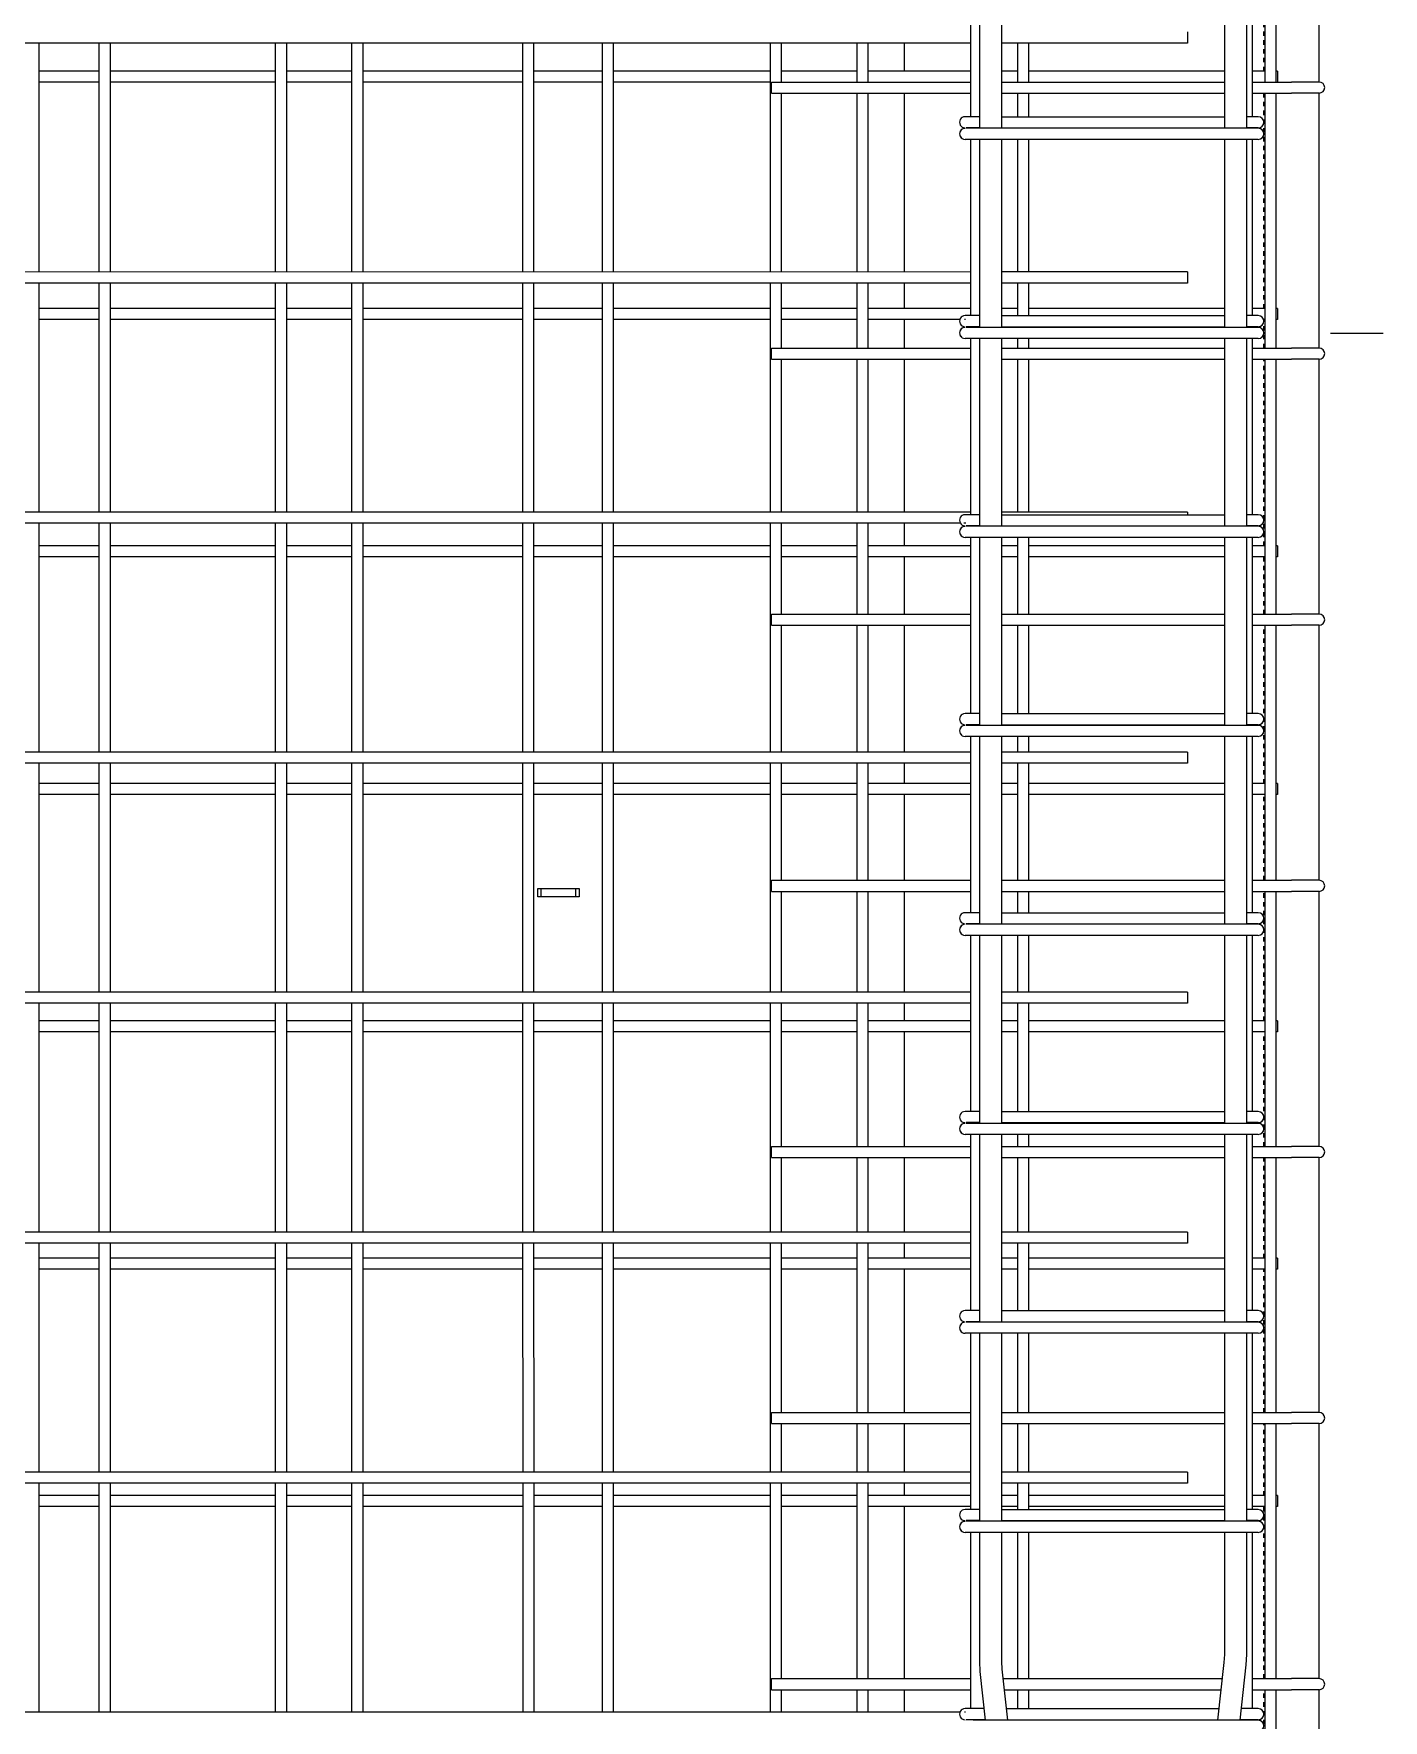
# Model space of a CAD drawing. Header units: millimetres. Extents: x -12508 to 11584, y -2169 to 13538.
# Drawn here: x -9315 to -8339, y 26 to 1246 of the extents above; entities that cross this region are included whole.
import ezdxf

# ---------------------------------------------------------------- set-up
doc = ezdxf.new("R2010")
doc.units = ezdxf.units.MM
doc.linetypes.add('Dash', pattern=[6.36, 3.18, -3.18])
for name, color, linetype, lineweight in [('A-GENM', 13, 'Continuous', 18), ('A-WALL', 113, 'Continuous', 25), ('A-WALL-HDLN', 110, 'Dash', 25), ('G-ANNO-SYMB', 111, 'Continuous', 9), ('S-COLS', 52, 'Continuous', 18), ('S-RBAR', 171, 'Continuous', 18)]:
    doc.layers.add(name, color=color, linetype=linetype, lineweight=lineweight)

# ---------------------------------------------------------------- blocks, each defined once
blk = doc.blocks.new('RR spread anchor face based - RR-SA-1_4-160-V2-Elevation Front 1')
at = {"layer": 'A-GENM'}
for p, q in [((-8950.6, 627.8), (-8948.1, 627.8)), ((-8950.6, 621.8), (-8950.6, 627.8)), ((-8948.1, 627.8), (-8923.1, 627.8)), ((-8948.1, 621.8), (-8948.1, 627.8)), ((-8923.1, 627.8), (-8920.6, 627.8)), ((-8923.1, 621.8), (-8923.1, 627.8)), ((-8920.6, 627.8), (-8920.6, 621.8)), ((-8948.1, 621.8), (-8950.6, 621.8)), ((-8923.1, 621.8), (-8948.1, 621.8)), ((-8920.6, 621.8), (-8923.1, 621.8))]:
    blk.add_line(p, q, dxfattribs=at)

msp = doc.modelspace()

# ---------------------------------------------------------------- linework, layer by layer
at = {"layer": 'A-WALL'}
for p, q in [((-8385.6, 1211.3), (-8385.6, 1395.8)), ((-8685.6, 1239.5), (-8685.6, 1219.2)), ((-8685.6, 1203.3), (-8685.6, 1073.9)), ((-8385.6, 1018.8), (-8385.6, 1203.3)), ((-8685.6, 1065.9), (-8685.6, 1047.5)), ((-8685.6, 1039.5), (-8685.6, 1018.8)), ((-8685.6, 1010.8), (-8685.6, 900.2)), ((-8385.6, 826.3), (-8385.6, 1010.8)), ((-8685.6, 892.2), (-8685.6, 875.7)), ((-8685.6, 867.7), (-8685.6, 826.3)), ((-8685.6, 818.3), (-8685.6, 726.6)), ((-8385.6, 633.8), (-8385.6, 818.3)), ((-8685.6, 718.6), (-8685.6, 703.9)), ((-8685.6, 695.9), (-8685.6, 633.8)), ((-8685.6, 625.8), (-8685.6, 552.9)), ((-8385.6, 441.3), (-8385.6, 625.8)), ((-8685.6, 544.9), (-8685.6, 532.2)), ((-8685.6, 524.2), (-8685.6, 441.3)), ((-8685.6, 433.3), (-8685.6, 379.3)), ((-8385.6, 248.8), (-8385.6, 433.3)), ((-8685.6, 371.3), (-8685.6, 360.4)), ((-8685.6, 352.4), (-8685.6, 248.8)), ((-8685.6, 240.8), (-8685.6, 205.6)), ((-8385.6, 56.3), (-8385.6, 240.8)), ((-8685.6, 197.6), (-8685.6, 188.7)), ((-8685.6, 180.7), (-8685.6, 56.3)), ((-8685.6, 48.3), (-8685.6, 32)), ((-8385.6, -136.2), (-8385.6, 48.3))]:
    msp.add_line(p, q, dxfattribs=at)
at = {"layer": 'A-WALL-HDLN'}
for p, q in [((-8425.6, 1219.2), (-8425.6, 1383)), ((-8425.6, 1047.5), (-8425.6, 1203.3)), ((-8425.6, 1018.8), (-8425.6, 1039.5)), ((-8425.6, 875.7), (-8425.6, 1010.8)), ((-8425.6, 826.3), (-8425.6, 867.7)), ((-8425.6, 703.9), (-8425.6, 818.3)), ((-8425.6, 633.8), (-8425.6, 695.9)), ((-8425.6, 532.2), (-8425.6, 625.8)), ((-8425.6, 441.3), (-8425.6, 524.2)), ((-8425.6, 360.4), (-8425.6, 433.3)), ((-8425.6, 248.8), (-8425.6, 352.4)), ((-8425.6, 188.7), (-8425.6, 240.8)), ((-8425.6, 56.3), (-8425.6, 180.7)), ((-8425.6, 16.9), (-8425.6, 48.3))]:
    msp.add_line(p, q, dxfattribs=at)
at = {"layer": 'G-ANNO-SYMB'}
msp.add_line((-8339.2, 1029.4), (-8377.3, 1029.4), dxfattribs=at)
at = {"layer": 'S-COLS'}
for p, q in [((-8385.6, 1211.3), (-8385.6, 1395.8)), ((-8385.6, 1018.8), (-8385.6, 1203.3)), ((-8385.6, 826.3), (-8385.6, 1010.8)), ((-8385.6, 633.8), (-8385.6, 818.3)), ((-8385.6, 441.3), (-8385.6, 625.8)), ((-8385.6, 248.8), (-8385.6, 433.3)), ((-8385.6, 56.3), (-8385.6, 240.8)), ((-8385.6, -136.2), (-8385.6, 48.3))]:
    msp.add_line(p, q, dxfattribs=at)
at = {"layer": 'S-RBAR'}
for p, q in [((-8424.6, 1211.3), (-8424.7, 1395.8)), ((-8416.6, 1211.3), (-8416.7, 1395.8)), ((-8637.5, 1186.2), (-8637.5, 1313.7)), ((-8631, 1177.8), (-8631, 1313.7)), ((-8615, 1177.8), (-8615, 1313.7)), ((-8453.9, 1177.8), (-8453.9, 1313.7)), ((-8437.9, 1177.8), (-8437.9, 1313.7)), ((-8433.7, 1186.2), (-8433.7, 1313.7)), ((-8480.8, 1247.5), (-8480.8, 1239.5)), ((-8637.5, 1239.5), (-9815.6, 1239.5)), ((-9311, 1073.9), (-9311, 1239.5)), ((-9267.6, 1073.9), (-9267.6, 1239.5)), ((-9259.6, 1073.9), (-9259.6, 1239.5)), ((-9140.1, 1073.9), (-9140.1, 1239.5)), ((-9132.1, 1073.9), (-9132.1, 1239.5)), ((-9084.9, 1073.9), (-9084.9, 1239.5)), ((-9076.9, 1073.9), (-9076.9, 1239.5)), ((-8961.3, 1073.9), (-8961.3, 1239.5)), ((-8953.3, 1073.9), (-8953.3, 1239.5)), ((-8903.8, 1073.9), (-8903.8, 1239.5)), ((-8895.8, 1073.9), (-8895.8, 1239.5)), ((-8782.4, 1073.9), (-8782.4, 1239.5)), ((-8774.4, 1211.3), (-8774.4, 1239.5)), ((-8719.6, 1211.3), (-8719.6, 1239.5)), ((-8711.6, 1211.3), (-8711.6, 1239.5)), ((-8480.8, 1239.5), (-8615, 1239.5)), ((-8603.5, 1211.3), (-8603.5, 1239.5)), ((-8595.5, 1211.3), (-8595.5, 1239.5)), ((-9267.6, 1219.2), (-9311, 1219.2)), ((-9267.6, 1211.2), (-9311, 1211.2)), ((-9140.1, 1219.2), (-9259.6, 1219.2)), ((-9140.1, 1211.2), (-9259.6, 1211.2)), ((-9084.9, 1219.2), (-9132.1, 1219.2)), ((-9084.9, 1211.2), (-9132.1, 1211.2)), ((-8961.3, 1219.2), (-9076.9, 1219.2)), ((-8961.3, 1211.2), (-9076.9, 1211.2)), ((-8903.8, 1219.2), (-8953.3, 1219.2)), ((-8903.8, 1211.2), (-8953.3, 1211.2)), ((-8782.4, 1219.2), (-8895.8, 1219.2)), ((-8782.4, 1211.2), (-8895.8, 1211.2)), ((-8781.6, 1211.3), (-8637.5, 1211.3)), ((-8781.6, 1203.3), (-8781.6, 1211.3)), ((-8719.6, 1219.2), (-8774.4, 1219.2)), ((-8637.5, 1219.2), (-8711.6, 1219.2)), ((-8603.5, 1219.2), (-8615, 1219.2)), ((-8615, 1211.3), (-8453.9, 1211.3)), ((-8453.9, 1219.2), (-8595.5, 1219.2)), ((-8424.6, 1219.2), (-8433.7, 1219.2)), ((-8433.7, 1211.3), (-8405.6, 1211.3)), ((-8415.6, 1219.2), (-8416.6, 1219.2)), ((-8415.6, 1219.2), (-8415.6, 1211.3)), ((-8781.6, 1203.3), (-8637.5, 1203.3)), ((-8774.4, 1073.9), (-8774.4, 1203.3)), ((-8719.6, 1073.9), (-8719.6, 1203.3)), ((-8711.6, 1073.9), (-8711.6, 1203.3)), ((-8615, 1203.3), (-8453.9, 1203.3)), ((-8603.5, 1186.2), (-8603.5, 1203.3)), ((-8595.5, 1186.2), (-8595.5, 1203.3)), ((-8433.7, 1203.3), (-8405.6, 1203.3)), ((-8424.6, 1018.8), (-8424.6, 1203.3)), ((-8416.6, 1018.8), (-8416.6, 1203.3)), ((-8615, 1186.2), (-8453.9, 1186.2)), ((-8449.6, 1177.8), (-8621.6, 1177.8)), ((-8615, 1178.2), (-8453.9, 1178.2)), ((-8637.5, 1042.3), (-8637.5, 1169.8)), ((-8631, 1033.8), (-8631, 1169.8)), ((-8449.6, 1169.8), (-8621.6, 1169.8)), ((-8615, 1033.8), (-8615, 1169.8)), ((-8603.5, 1073.9), (-8603.5, 1169.8)), ((-8595.5, 1073.9), (-8595.5, 1169.8)), ((-8453.9, 1033.8), (-8453.9, 1169.8)), ((-8437.9, 1033.8), (-8437.9, 1169.8)), ((-8433.7, 1042.3), (-8433.7, 1169.8)), ((-8637.5, 1073.9), (-9815.6, 1073.8)), ((-8480.8, 1073.9), (-8615, 1073.9)), ((-8480.8, 1073.9), (-8480.8, 1065.9)), ((-8637.5, 1065.9), (-9815.6, 1065.8)), ((-9311, 900.2), (-9311, 1065.9)), ((-9267.6, 900.2), (-9267.6, 1065.9)), ((-9259.6, 900.2), (-9259.6, 1065.9)), ((-9140.1, 900.2), (-9140.1, 1065.9)), ((-9132.1, 900.2), (-9132.1, 1065.9)), ((-9084.9, 900.2), (-9084.9, 1065.9)), ((-9076.9, 900.2), (-9076.9, 1065.9)), ((-8961.3, 900.2), (-8961.3, 1065.9)), ((-8953.3, 900.2), (-8953.3, 1065.9)), ((-8903.8, 900.2), (-8903.8, 1065.9)), ((-8895.8, 900.2), (-8895.8, 1065.9)), ((-8782.4, 900.2), (-8782.4, 1065.9)), ((-8774.4, 1018.8), (-8774.4, 1065.9)), ((-8719.6, 1018.8), (-8719.6, 1065.9)), ((-8711.6, 1018.8), (-8711.6, 1065.9)), ((-8480.8, 1065.9), (-8615, 1065.9)), ((-8603.5, 1042.3), (-8603.5, 1065.9)), ((-8595.5, 1042.3), (-8595.5, 1065.9)), ((-9267.6, 1047.5), (-9311, 1047.5)), ((-9267.6, 1039.5), (-9311, 1039.5)), ((-9140.1, 1047.5), (-9259.6, 1047.5)), ((-9140.1, 1039.5), (-9259.6, 1039.5)), ((-9084.9, 1047.5), (-9132.1, 1047.5)), ((-9084.9, 1039.5), (-9132.1, 1039.5)), ((-8961.3, 1047.5), (-9076.9, 1047.5)), ((-8961.3, 1039.5), (-9076.9, 1039.5)), ((-8903.8, 1047.5), (-8953.3, 1047.5)), ((-8903.8, 1039.5), (-8953.3, 1039.5)), ((-8782.4, 1047.5), (-8895.8, 1047.5)), ((-8782.4, 1039.5), (-8895.8, 1039.5)), ((-8719.6, 1047.5), (-8774.4, 1047.5)), ((-8719.6, 1039.5), (-8774.4, 1039.5)), ((-8637.5, 1047.5), (-8711.6, 1047.5)), ((-8645.3, 1039.5), (-8711.6, 1039.5)), ((-8641.4, 1039.5), (-8642, 1039.5)), ((-8603.5, 1047.5), (-8615, 1047.5)), ((-8615, 1042.3), (-8453.9, 1042.3)), ((-8453.9, 1047.5), (-8595.5, 1047.5)), ((-8424.6, 1047.5), (-8433.7, 1047.5)), ((-8424.6, 1039.5), (-8426, 1039.5)), ((-8415.6, 1047.5), (-8416.6, 1047.5)), ((-8415.6, 1039.5), (-8416.6, 1039.5)), ((-8415.6, 1047.5), (-8415.6, 1039.5)), ((-8637.5, 898.3), (-8637.5, 1025.8)), ((-8631, 889.9), (-8631, 1025.8)), ((-8449.6, 1033.8), (-8621.6, 1033.8)), ((-8449.6, 1025.8), (-8621.6, 1025.8)), ((-8615, 1034.3), (-8453.9, 1034.3)), ((-8615, 889.9), (-8615, 1025.8)), ((-8603.5, 1018.8), (-8603.5, 1025.8)), ((-8595.5, 1018.8), (-8595.5, 1025.8)), ((-8453.9, 889.9), (-8453.9, 1025.8)), ((-8437.9, 889.9), (-8437.9, 1025.8)), ((-8433.7, 898.3), (-8433.7, 1025.8)), ((-8781.6, 1018.8), (-8637.5, 1018.8)), ((-8781.6, 1010.8), (-8781.6, 1018.8)), ((-8615, 1018.8), (-8453.9, 1018.8)), ((-8433.7, 1018.8), (-8405.6, 1018.8)), ((-8781.6, 1010.8), (-8637.5, 1010.8)), ((-8774.4, 900.2), (-8774.4, 1010.8)), ((-8719.6, 900.2), (-8719.6, 1010.8)), ((-8711.6, 900.2), (-8711.6, 1010.8)), ((-8615, 1010.8), (-8453.9, 1010.8)), ((-8603.5, 900.2), (-8603.5, 1010.8)), ((-8595.5, 900.2), (-8595.5, 1010.8)), ((-8433.7, 1010.8), (-8405.6, 1010.8)), ((-8424.6, 826.3), (-8424.6, 1010.8)), ((-8416.6, 826.3), (-8416.6, 1010.8)), ((-8637.5, 900.2), (-9815.6, 900.2)), ((-8644.7, 892.2), (-9815.6, 892.2)), ((-9311, 726.6), (-9311, 892.2)), ((-9267.6, 726.6), (-9267.6, 892.2)), ((-9259.6, 726.6), (-9259.6, 892.2)), ((-9140.1, 726.6), (-9140.1, 892.2)), ((-9132.1, 726.6), (-9132.1, 892.2)), ((-9084.9, 726.6), (-9084.9, 892.2)), ((-9076.9, 726.6), (-9076.9, 892.2)), ((-8961.3, 726.6), (-8961.3, 892.2)), ((-8953.3, 726.6), (-8953.3, 892.2)), ((-8903.8, 726.6), (-8903.8, 892.2)), ((-8895.8, 726.6), (-8895.8, 892.2)), ((-8782.4, 726.6), (-8782.4, 892.2)), ((-8774.4, 826.3), (-8774.4, 892.2)), ((-8719.6, 826.3), (-8719.6, 892.2)), ((-8711.6, 826.3), (-8711.6, 892.2)), ((-8641.1, 892.2), (-8642.4, 892.2)), ((-8480.8, 900.2), (-8615, 900.2)), ((-8615, 898.3), (-8453.9, 898.3)), ((-8480.8, 900.2), (-8480.8, 898.3)), ((-8637.5, 754.4), (-8637.5, 881.9)), ((-8631, 745.9), (-8631, 881.9)), ((-8449.6, 889.9), (-8621.6, 889.9)), ((-8449.6, 881.9), (-8621.6, 881.9)), ((-8615, 890.3), (-8453.9, 890.3)), ((-8615, 745.9), (-8615, 881.9)), ((-8603.5, 826.3), (-8603.5, 881.9)), ((-8595.5, 826.3), (-8595.5, 881.9)), ((-8453.9, 745.9), (-8453.9, 881.9)), ((-8437.9, 745.9), (-8437.9, 881.9)), ((-8433.7, 754.4), (-8433.7, 881.9)), ((-9267.6, 875.7), (-9311, 875.7)), ((-9267.6, 867.7), (-9311, 867.7)), ((-9140.1, 875.7), (-9259.6, 875.7)), ((-9140.1, 867.7), (-9259.6, 867.7)), ((-9084.9, 875.7), (-9132.1, 875.7)), ((-9084.9, 867.7), (-9132.1, 867.7)), ((-8961.3, 875.7), (-9076.9, 875.7)), ((-8961.3, 867.7), (-9076.9, 867.7)), ((-8903.8, 875.7), (-8953.3, 875.7)), ((-8903.8, 867.7), (-8953.3, 867.7)), ((-8782.4, 875.7), (-8895.8, 875.7)), ((-8782.4, 867.7), (-8895.8, 867.7)), ((-8719.6, 875.7), (-8774.4, 875.7)), ((-8719.6, 867.7), (-8774.4, 867.7)), ((-8637.5, 875.7), (-8711.6, 875.7)), ((-8637.5, 867.7), (-8711.6, 867.7)), ((-8603.5, 875.7), (-8615, 875.7)), ((-8603.5, 867.7), (-8615, 867.7)), ((-8453.9, 875.7), (-8595.5, 875.7)), ((-8453.9, 867.7), (-8595.5, 867.7)), ((-8424.6, 875.7), (-8433.7, 875.7)), ((-8424.6, 867.7), (-8433.7, 867.7)), ((-8415.6, 875.7), (-8416.6, 875.7)), ((-8415.6, 867.7), (-8416.6, 867.7)), ((-8415.6, 875.7), (-8415.6, 867.7)), ((-8781.6, 826.3), (-8637.5, 826.3)), ((-8781.6, 818.3), (-8781.6, 826.3)), ((-8781.6, 818.3), (-8637.5, 818.3)), ((-8774.4, 726.6), (-8774.4, 818.3)), ((-8719.6, 726.6), (-8719.6, 818.3)), ((-8711.6, 726.6), (-8711.6, 818.3)), ((-8615, 826.3), (-8453.9, 826.3)), ((-8615, 818.3), (-8453.9, 818.3)), ((-8603.5, 754.4), (-8603.5, 818.3)), ((-8595.5, 754.4), (-8595.5, 818.3)), ((-8433.7, 826.3), (-8405.6, 826.3)), ((-8433.7, 818.3), (-8405.6, 818.3)), ((-8424.6, 633.8), (-8424.6, 818.3)), ((-8416.6, 633.8), (-8416.6, 818.3)), ((-8449.6, 745.9), (-8621.6, 745.9)), ((-8615, 754.4), (-8453.9, 754.4)), ((-8615, 746.4), (-8453.9, 746.4)), ((-8637.5, 610.4), (-8637.5, 737.9)), ((-8631, 602), (-8631, 737.9)), ((-8449.6, 737.9), (-8621.6, 737.9)), ((-8615, 602), (-8615, 737.9)), ((-8603.5, 726.6), (-8603.5, 737.9)), ((-8595.5, 726.6), (-8595.5, 737.9)), ((-8453.9, 602), (-8453.9, 737.9)), ((-8437.9, 602), (-8437.9, 737.9)), ((-8433.7, 610.4), (-8433.7, 737.9)), ((-8637.5, 726.6), (-9815.6, 726.6)), ((-8480.8, 726.6), (-8615, 726.6)), ((-8480.8, 726.6), (-8480.8, 718.6)), ((-8637.5, 718.6), (-9815.6, 718.6)), ((-9311, 552.9), (-9311, 718.6)), ((-9267.6, 552.9), (-9267.6, 718.6)), ((-9259.6, 552.9), (-9259.6, 718.6)), ((-9140.1, 552.9), (-9140.1, 718.6)), ((-9132.1, 552.9), (-9132.1, 718.6)), ((-9084.9, 552.9), (-9084.9, 718.6)), ((-9076.9, 552.9), (-9076.9, 718.6)), ((-8961.3, 552.9), (-8961.3, 718.6)), ((-8953.3, 552.9), (-8953.3, 718.6)), ((-8903.8, 552.9), (-8903.8, 718.6)), ((-8895.8, 552.9), (-8895.8, 718.6)), ((-8782.4, 552.9), (-8782.4, 718.6)), ((-8774.4, 633.8), (-8774.4, 718.6)), ((-8719.6, 633.8), (-8719.6, 718.6)), ((-8711.6, 633.8), (-8711.6, 718.6)), ((-8480.8, 718.6), (-8615, 718.6)), ((-8603.5, 633.8), (-8603.5, 718.6)), ((-8595.5, 633.8), (-8595.5, 718.6)), ((-9267.6, 703.9), (-9311, 703.9)), ((-9267.6, 695.9), (-9311, 695.9)), ((-9140.1, 703.9), (-9259.6, 703.9)), ((-9140.1, 695.9), (-9259.6, 695.9)), ((-9084.9, 703.9), (-9132.1, 703.9)), ((-9084.9, 695.9), (-9132.1, 695.9)), ((-8961.3, 703.9), (-9076.9, 703.9)), ((-8961.3, 695.9), (-9076.9, 695.9)), ((-8903.8, 703.9), (-8953.3, 703.9)), ((-8903.8, 695.9), (-8953.3, 695.9)), ((-8782.4, 703.9), (-8895.8, 703.9)), ((-8782.4, 695.9), (-8895.8, 695.9)), ((-8719.6, 703.9), (-8774.4, 703.9)), ((-8719.6, 695.9), (-8774.4, 695.9)), ((-8637.5, 703.9), (-8711.6, 703.9)), ((-8637.5, 695.9), (-8711.6, 695.9)), ((-8603.5, 703.9), (-8615, 703.9)), ((-8603.5, 695.9), (-8615, 695.9)), ((-8453.9, 703.9), (-8595.5, 703.9)), ((-8453.9, 695.9), (-8595.5, 695.9)), ((-8424.6, 703.9), (-8433.7, 703.9)), ((-8424.6, 695.9), (-8433.7, 695.9)), ((-8415.6, 703.9), (-8416.6, 703.9)), ((-8415.6, 695.9), (-8416.6, 695.9)), ((-8415.6, 703.9), (-8415.6, 695.9)), ((-8781.6, 633.8), (-8637.5, 633.8)), ((-8781.6, 625.8), (-8781.6, 633.8)), ((-8781.6, 625.8), (-8637.5, 625.8)), ((-8774.4, 552.9), (-8774.4, 625.8)), ((-8719.6, 552.9), (-8719.6, 625.8)), ((-8711.6, 552.9), (-8711.6, 625.8)), ((-8615, 633.8), (-8453.9, 633.8)), ((-8615, 625.8), (-8453.9, 625.8)), ((-8603.5, 610.4), (-8603.5, 625.8)), ((-8595.5, 610.4), (-8595.5, 625.8)), ((-8433.7, 633.8), (-8405.6, 633.8)), ((-8433.7, 625.8), (-8405.6, 625.8)), ((-8424.6, 441.3), (-8424.6, 625.8)), ((-8416.6, 441.3), (-8416.6, 625.8)), ((-8615, 610.4), (-8453.9, 610.4)), ((-8449.6, 602), (-8621.6, 602)), ((-8615, 602.4), (-8453.9, 602.4)), ((-8637.5, 466.5), (-8637.5, 594)), ((-8631, 458), (-8631, 594)), ((-8449.6, 594), (-8621.6, 594)), ((-8615, 458), (-8615, 594)), ((-8603.5, 552.9), (-8603.5, 594)), ((-8595.5, 552.9), (-8595.5, 594)), ((-8453.9, 458), (-8453.9, 594)), ((-8437.9, 458), (-8437.9, 594)), ((-8433.7, 466.5), (-8433.7, 594)), ((-8637.5, 552.9), (-9815.6, 552.9)), ((-8480.8, 552.9), (-8615, 552.9)), ((-8480.8, 552.9), (-8480.8, 544.9)), ((-8637.5, 544.9), (-9815.6, 544.9)), ((-9311, 379.3), (-9311, 544.9)), ((-9267.6, 379.3), (-9267.6, 544.9)), ((-9259.6, 379.3), (-9259.6, 544.9)), ((-9140.1, 379.3), (-9140.1, 544.9)), ((-9132.1, 379.3), (-9132.1, 544.9)), ((-9084.9, 379.3), (-9084.9, 544.9)), ((-9076.9, 379.3), (-9076.9, 544.9)), ((-8961.3, 379.3), (-8961.3, 544.9)), ((-8953.3, 379.3), (-8953.3, 544.9)), ((-8903.8, 379.3), (-8903.8, 544.9)), ((-8895.8, 379.3), (-8895.8, 544.9)), ((-8782.4, 379.3), (-8782.4, 544.9)), ((-8774.4, 441.3), (-8774.4, 544.9)), ((-8719.6, 441.3), (-8719.6, 544.9)), ((-8711.6, 441.3), (-8711.6, 544.9)), ((-8480.8, 544.9), (-8615, 544.9)), ((-8603.5, 466.5), (-8603.5, 544.9)), ((-8595.5, 466.5), (-8595.5, 544.9)), ((-9267.6, 532.2), (-9311, 532.2)), ((-9140.1, 532.2), (-9259.6, 532.2)), ((-9084.9, 532.2), (-9132.1, 532.2)), ((-8961.3, 532.2), (-9076.9, 532.2)), ((-8903.8, 532.2), (-8953.3, 532.2)), ((-8782.4, 532.2), (-8895.8, 532.2)), ((-8719.6, 532.2), (-8774.4, 532.2)), ((-8637.5, 532.2), (-8711.6, 532.2)), ((-8603.5, 532.2), (-8615, 532.2)), ((-8453.9, 532.2), (-8595.5, 532.2)), ((-8424.6, 532.2), (-8433.7, 532.2)), ((-8415.6, 532.2), (-8416.6, 532.2)), ((-8415.6, 532.2), (-8415.6, 524.2)), ((-9267.6, 524.2), (-9311, 524.2)), ((-9140.1, 524.2), (-9259.6, 524.2)), ((-9084.9, 524.2), (-9132.1, 524.2)), ((-8961.3, 524.2), (-9076.9, 524.2)), ((-8903.8, 524.2), (-8953.3, 524.2)), ((-8782.4, 524.2), (-8895.8, 524.2)), ((-8719.6, 524.2), (-8774.4, 524.2)), ((-8637.5, 524.2), (-8711.6, 524.2)), ((-8603.5, 524.2), (-8615, 524.2)), ((-8453.9, 524.2), (-8595.5, 524.2)), ((-8424.6, 524.2), (-8433.7, 524.2)), ((-8415.6, 524.2), (-8416.6, 524.2)), ((-8615, 466.5), (-8453.9, 466.5)), ((-8449.6, 458), (-8621.6, 458)), ((-8615, 458.5), (-8453.9, 458.5)), ((-8781.6, 441.3), (-8637.5, 441.3)), ((-8781.6, 433.3), (-8781.6, 441.3)), ((-8637.5, 322.5), (-8637.5, 450)), ((-8631, 314.1), (-8631, 450)), ((-8449.6, 450), (-8621.6, 450)), ((-8615, 314.1), (-8615, 450)), ((-8615, 441.3), (-8453.9, 441.3)), ((-8603.5, 441.3), (-8603.5, 450)), ((-8595.5, 441.3), (-8595.5, 450)), ((-8453.9, 314.1), (-8453.9, 450)), ((-8437.9, 314.1), (-8437.9, 450)), ((-8433.7, 322.5), (-8433.7, 450)), ((-8433.7, 441.3), (-8405.6, 441.3)), ((-8781.6, 433.3), (-8637.5, 433.3)), ((-8774.4, 379.3), (-8774.4, 433.3)), ((-8719.6, 379.3), (-8719.6, 433.3)), ((-8711.6, 379.3), (-8711.6, 433.3)), ((-8615, 433.3), (-8453.9, 433.3)), ((-8603.5, 379.3), (-8603.5, 433.3)), ((-8595.5, 379.3), (-8595.5, 433.3)), ((-8433.7, 433.3), (-8405.6, 433.3)), ((-8424.6, 248.8), (-8424.6, 433.3)), ((-8416.6, 248.8), (-8416.6, 433.3)), ((-8637.5, 379.3), (-9815.6, 379.3)), ((-8480.8, 379.3), (-8615, 379.3)), ((-8480.8, 379.3), (-8480.8, 371.3)), ((-8637.5, 371.3), (-9815.6, 371.3)), ((-9311, 205.6), (-9311, 371.3)), ((-9267.6, 205.6), (-9267.6, 371.3)), ((-9259.6, 205.6), (-9259.6, 371.3)), ((-9140.1, 205.6), (-9140.1, 371.3)), ((-9132.1, 205.6), (-9132.1, 371.3)), ((-9084.9, 205.6), (-9084.9, 371.3)), ((-9076.9, 205.6), (-9076.9, 371.3)), ((-8961.2, 205.6), (-8961.3, 371.3)), ((-8953.2, 205.6), (-8953.3, 371.3)), ((-8903.8, 205.6), (-8903.8, 371.3)), ((-8895.8, 205.6), (-8895.8, 371.3)), ((-8782.4, 205.6), (-8782.4, 371.3)), ((-8774.4, 248.8), (-8774.4, 371.3)), ((-8719.6, 248.8), (-8719.6, 371.3)), ((-8711.6, 248.8), (-8711.6, 371.3)), ((-8480.8, 371.3), (-8615, 371.3)), ((-8603.5, 322.5), (-8603.5, 371.3)), ((-8595.5, 322.5), (-8595.5, 371.3)), ((-9267.6, 360.4), (-9311, 360.4)), ((-9140.1, 360.4), (-9259.6, 360.4)), ((-9084.9, 360.4), (-9132.1, 360.4)), ((-8961.3, 360.4), (-9076.9, 360.4)), ((-8903.8, 360.4), (-8953.3, 360.4)), ((-8782.4, 360.4), (-8895.8, 360.4)), ((-8719.6, 360.4), (-8774.4, 360.4)), ((-8637.5, 360.4), (-8711.6, 360.4)), ((-8603.5, 360.4), (-8615, 360.4)), ((-8453.9, 360.4), (-8595.5, 360.4)), ((-8424.6, 360.4), (-8433.7, 360.4)), ((-8415.6, 360.4), (-8416.6, 360.4)), ((-8415.6, 360.4), (-8415.6, 352.4)), ((-9267.6, 352.4), (-9311, 352.4)), ((-9140.1, 352.4), (-9259.6, 352.4)), ((-9084.9, 352.4), (-9132.1, 352.4)), ((-8961.3, 352.4), (-9076.9, 352.4)), ((-8903.8, 352.4), (-8953.3, 352.4)), ((-8782.4, 352.4), (-8895.8, 352.4)), ((-8719.6, 352.4), (-8774.4, 352.4)), ((-8637.5, 352.4), (-8711.6, 352.4)), ((-8603.5, 352.4), (-8615, 352.4)), ((-8453.9, 352.4), (-8595.5, 352.4)), ((-8424.6, 352.4), (-8433.7, 352.4)), ((-8415.6, 352.4), (-8416.6, 352.4)), ((-8615, 322.5), (-8453.9, 322.5)), ((-8637.5, 178.6), (-8637.5, 306.1)), ((-8631, 170.1), (-8631, 306.1)), ((-8449.6, 314.1), (-8621.6, 314.1)), ((-8449.6, 306.1), (-8621.6, 306.1)), ((-8615, 314.5), (-8453.9, 314.5)), ((-8615, 170.1), (-8615, 306.1)), ((-8603.5, 248.8), (-8603.5, 306.1)), ((-8595.5, 248.8), (-8595.5, 306.1)), ((-8453.9, 170.1), (-8453.9, 306.1)), ((-8437.9, 170.1), (-8437.9, 306.1)), ((-8433.7, 178.6), (-8433.7, 306.1)), ((-8781.6, 248.8), (-8637.5, 248.8)), ((-8781.6, 240.8), (-8781.6, 248.8)), ((-8615, 248.8), (-8453.9, 248.8)), ((-8433.7, 248.8), (-8405.6, 248.8)), ((-8781.6, 240.8), (-8637.5, 240.8)), ((-8774.4, 205.6), (-8774.4, 240.8)), ((-8719.6, 205.6), (-8719.6, 240.8)), ((-8711.6, 205.6), (-8711.6, 240.8)), ((-8615, 240.8), (-8453.9, 240.8)), ((-8603.5, 205.6), (-8603.5, 240.8)), ((-8595.5, 205.6), (-8595.5, 240.8)), ((-8433.7, 240.8), (-8405.6, 240.8)), ((-8424.6, 56.3), (-8424.6, 240.8)), ((-8416.6, 56.3), (-8416.6, 240.8)), ((-8637.5, 205.6), (-9815.6, 205.6)), ((-8637.5, 197.6), (-9815.6, 197.6)), ((-9311, 32), (-9311, 197.6)), ((-9267.6, 32), (-9267.6, 197.6)), ((-9259.6, 32), (-9259.6, 197.6)), ((-9140.1, 32), (-9140.1, 197.6)), ((-9132.1, 32), (-9132.1, 197.6)), ((-9084.9, 32), (-9084.9, 197.6)), ((-9076.9, 32), (-9076.9, 197.6)), ((-8961.2, 32), (-8961.2, 197.6)), ((-8953.2, 32), (-8953.2, 197.6)), ((-8903.8, 32), (-8903.8, 197.6)), ((-8895.8, 32), (-8895.8, 197.6)), ((-8782.4, 32), (-8782.4, 197.6)), ((-8774.4, 56.3), (-8774.4, 197.6)), ((-8719.6, 56.3), (-8719.6, 197.6)), ((-8711.6, 56.3), (-8711.6, 197.6)), ((-8480.8, 205.6), (-8615, 205.6)), ((-8480.8, 197.6), (-8615, 197.6)), ((-8603.5, 178.6), (-8603.5, 197.6)), ((-8595.5, 178.6), (-8595.5, 197.6)), ((-8480.8, 205.6), (-8480.8, 197.6)), ((-9267.6, 188.7), (-9311, 188.7)), ((-9140.1, 188.7), (-9259.6, 188.7)), ((-9084.9, 188.7), (-9132.1, 188.7)), ((-8961.2, 188.7), (-9076.9, 188.7)), ((-8903.8, 188.7), (-8953.2, 188.7)), ((-8782.4, 188.7), (-8895.8, 188.7)), ((-8719.6, 188.7), (-8774.4, 188.7)), ((-8637.5, 188.7), (-8711.6, 188.7)), ((-8603.5, 188.7), (-8615, 188.7)), ((-8453.9, 188.7), (-8595.5, 188.7)), ((-8424.6, 188.7), (-8433.7, 188.7)), ((-8415.6, 188.7), (-8416.6, 188.7)), ((-8415.6, 188.7), (-8415.6, 180.7)), ((-9267.6, 180.7), (-9311, 180.7)), ((-9140.1, 180.7), (-9259.6, 180.7)), ((-9084.9, 180.7), (-9132.1, 180.7)), ((-8961.2, 180.7), (-9076.9, 180.7)), ((-8903.8, 180.7), (-8953.2, 180.7)), ((-8782.4, 180.7), (-8895.8, 180.7)), ((-8719.6, 180.7), (-8774.4, 180.7)), ((-8637.5, 180.7), (-8711.6, 180.7)), ((-8603.5, 180.7), (-8615, 180.7)), ((-8615, 178.6), (-8453.9, 178.6)), ((-8453.9, 180.7), (-8595.5, 180.7)), ((-8424.6, 180.7), (-8433.7, 180.7)), ((-8415.6, 180.7), (-8416.6, 180.7)), ((-8637.5, 34.6), (-8637.5, 162.1)), ((-8631, 68.8), (-8631, 162.1)), ((-8449.6, 170.1), (-8621.6, 170.1)), ((-8449.6, 162.1), (-8621.6, 162.1)), ((-8615, 170.6), (-8453.9, 170.6)), ((-8615, 68.8), (-8615, 162.1)), ((-8603.5, 56.3), (-8603.5, 162.1)), ((-8595.5, 56.3), (-8595.5, 162.1)), ((-8453.9, 73.7), (-8453.9, 162.1)), ((-8437.9, 73.7), (-8437.9, 162.1)), ((-8433.7, 34.6), (-8433.7, 162.1)), ((-8454.2, 68), (-8453.9, 73.7)), ((-8438.3, 66.2), (-8437.9, 73.7)), ((-8630.6, 61.4), (-8631, 68.8)), ((-8626.9, 26.2), (-8630.6, 61.4)), ((-8614.7, 63.1), (-8615, 68.8)), ((-8610.8, 26.2), (-8614.7, 63.1)), ((-8458.9, 26.2), (-8454.2, 68)), ((-8442.8, 26.2), (-8438.3, 66.2)), ((-8781.6, 56.3), (-8637.5, 56.3)), ((-8781.6, 48.3), (-8781.6, 56.3)), ((-8614, 56.3), (-8455.5, 56.3)), ((-8433.7, 56.3), (-8405.6, 56.3)), ((-8781.6, 48.3), (-8637.5, 48.3)), ((-8774.4, 32), (-8774.4, 48.3)), ((-8719.6, 32), (-8719.6, 48.3)), ((-8711.6, 32), (-8711.6, 48.3)), ((-8613.2, 48.3), (-8456.4, 48.3)), ((-8603.5, 34.6), (-8603.5, 48.3)), ((-8595.5, 34.6), (-8595.5, 48.3)), ((-8433.7, 48.3), (-8405.6, 48.3)), ((-8424.6, -136.2), (-8424.6, 48.3)), ((-8416.6, -136.2), (-8416.6, 48.3)), ((-8645.1, 32), (-9815.6, 32)), ((-8641.4, 32), (-8641.9, 32)), ((-8449.6, 26.2), (-8621.6, 26.2)), ((-8611.7, 34.6), (-8457.9, 34.6)), ((-8610.9, 26.6), (-8458.8, 26.6))]:
    msp.add_line(p, q, dxfattribs=at)
for centre, start, end in [((-8385.6, 1207.3), 270.0006, 90.0006), ((-8641.6, 1182.2), 90.0006, 270.0006), ((-8429.6, 1182.2), 270.0006, 90.0006), ((-8641.6, 1173.8), 90.0006, 270.0006), ((-8641.6, 1173.8), 120.0006, 165.0006), ((-8641.6, 1173.8), 195.0006, 240.0006), ((-8641.6, 1173.8), 90.0006, 105.0006), ((-8429.6, 1173.8), 270.0006, 90.0006), ((-8641.6, 1038.3), 90.0006, 270.0006), ((-8429.6, 1038.3), 270.0006, 90.0006), ((-8641.6, 1029.8), 90.0006, 270.0006), ((-8641.6, 1029.8), 120.0006, 165.0006), ((-8641.6, 1029.8), 195.0006, 240.0006), ((-8641.6, 1029.8), 90.0006, 105.0006), ((-8429.6, 1029.8), 270.0006, 90.0006), ((-8385.6, 1014.8), 270.0006, 90.0006), ((-8641.6, 894.3), 90.0006, 270.0006), ((-8429.6, 894.3), 270.0006, 90.0006), ((-8641.6, 885.9), 90.0006, 270.0006), ((-8641.6, 885.9), 120.0006, 165.0006), ((-8641.6, 885.9), 195.0006, 240.0006), ((-8641.6, 885.9), 90.0006, 105.0006), ((-8429.6, 885.9), 270.0006, 90.0006), ((-8385.6, 822.3), 270.0006, 90.0006), ((-8641.6, 750.4), 90.0006, 270.0006), ((-8641.6, 741.9), 90.0006, 270.0006), ((-8641.6, 741.9), 120.0006, 165.0006), ((-8641.6, 741.9), 90.0006, 105.0006), ((-8429.6, 750.4), 270.0006, 90.0006), ((-8429.6, 741.9), 270.0006, 90.0006), ((-8641.6, 741.9), 195.0006, 240.0006), ((-8385.6, 629.8), 270.0006, 90.0006), ((-8641.6, 606.4), 90.0006, 270.0006), ((-8429.6, 606.4), 270.0006, 90.0006), ((-8641.6, 598), 90.0006, 270.0006), ((-8641.6, 598), 120.0006, 165.0006), ((-8641.6, 598), 90.0006, 105.0006), ((-8429.6, 598), 270.0006, 90.0006), ((-8641.6, 598), 195.0006, 240.0006), ((-8641.6, 462.5), 90.0006, 270.0006), ((-8429.6, 462.5), 270.0006, 90.0006), ((-8641.6, 454), 90.0006, 270.0006), ((-8641.6, 454), 120.0006, 165.0006), ((-8641.6, 454), 195.0006, 240.0006), ((-8641.6, 454), 90.0006, 105.0006), ((-8429.6, 454), 270.0006, 90.0006), ((-8385.6, 437.3), 270.0006, 90.0006), ((-8641.6, 318.5), 90.0006, 270.0006), ((-8429.6, 318.5), 270.0006, 90.0006), ((-8641.6, 310.1), 90.0006, 270.0006), ((-8641.6, 310.1), 120.0006, 165.0006), ((-8641.6, 310.1), 195.0006, 240.0006), ((-8641.6, 310.1), 90.0006, 105.0006), ((-8429.6, 310.1), 270.0006, 90.0006), ((-8385.6, 244.8), 270.0006, 90.0006), ((-8641.6, 174.6), 90.0006, 270.0006), ((-8429.6, 174.6), 270.0006, 90.0006), ((-8641.6, 166.1), 90.0006, 270.0006), ((-8641.6, 166.1), 120.0006, 165.0006), ((-8641.6, 166.1), 195.0006, 240.0006), ((-8641.6, 166.1), 90.0006, 105.0006), ((-8429.6, 166.1), 270.0006, 90.0006), ((-8385.6, 52.3), 270.0006, 90.0006), ((-8641.6, 30.6), 90.0006, 270.0006), ((-8429.6, 30.6), 270.0006, 90.0006), ((-8429.6, 22.2), 270.0006, 90.0006)]:
    msp.add_arc(centre, 4, start, end, dxfattribs=at)
for centre, start_param, end_param in [((-8405.6, 1211.3), 0, 1.570785), ((-8405.6, 1203.3), 6.283174, 7.853958), ((-8621.6, 1186.2), 2.063649, 3.141593), ((-8449.6, 1186.2), 0, 0.921892), ((-8621.6, 1177.8), 3.0502, 3.141581), ((-8621.6, 1178.2), 2.356171, 2.879774), ((-8621.6, 1177.8), 2.356188, 2.879774), ((-8621.6, 1178.2), 2.069963, 2.356171), ((-8621.6, 1177.8), 1.570785, 2.356171), ((-8449.6, 1177.8), 6.283174, 7.853958), ((-8449.6, 1178.2), 0.785375, 0.934147), ((-8449.6, 1178.2), 6.283168, 7.06856), ((-8621.6, 1169.8), 2.439395, 3.141593), ((-8621.6, 1169.8), 2.264812, 2.447556), ((-8621.6, 1169.8), 1.570785, 2.272973), ((-8449.6, 1169.8), 0, 1.570785), ((-8621.6, 1042.3), 2.063649, 3.141593), ((-8449.6, 1042.3), 0, 0.921892), ((-8621.6, 1033.8), 3.0502, 3.141581), ((-8621.6, 1025.8), 2.439395, 3.141593), ((-8621.6, 1034.3), 2.356171, 2.879774), ((-8621.6, 1033.8), 2.356188, 2.879774), ((-8621.6, 1025.8), 2.264812, 2.447556), ((-8621.6, 1034.3), 2.069963, 2.356171), ((-8621.6, 1033.8), 1.570785, 2.356171), ((-8621.6, 1025.8), 1.570785, 2.272973), ((-8449.6, 1033.8), 6.283174, 7.853958), ((-8449.6, 1025.8), 0, 1.570785), ((-8449.6, 1034.3), 0.785375, 0.934147), ((-8449.6, 1034.3), 6.283168, 7.06856), ((-8405.6, 1018.8), 0, 1.570785), ((-8405.6, 1010.8), 6.283174, 7.853958), ((-8621.6, 898.3), 2.063649, 3.141593), ((-8449.6, 898.3), 0, 0.921892), ((-8621.6, 889.9), 3.0502, 3.141581), ((-8621.6, 881.9), 2.439395, 3.141593), ((-8621.6, 890.3), 2.356171, 2.879774), ((-8621.6, 889.9), 2.356188, 2.879774), ((-8621.6, 881.9), 2.264812, 2.447556), ((-8621.6, 890.3), 2.069963, 2.356171), ((-8621.6, 889.9), 1.570785, 2.356171), ((-8621.6, 881.9), 1.570785, 2.272973), ((-8449.6, 889.9), 6.283174, 7.853958), ((-8449.6, 881.9), 0, 1.570785), ((-8449.6, 890.3), 0.785375, 0.934147), ((-8449.6, 890.3), 6.283168, 7.06856), ((-8405.6, 826.3), 0, 1.570785), ((-8405.6, 818.3), 6.283174, 7.853958), ((-8621.6, 754.4), 2.063649, 3.141593), ((-8621.6, 745.9), 3.0502, 3.141581), ((-8621.6, 746.4), 2.356171, 2.879774), ((-8621.6, 745.9), 2.356188, 2.879774), ((-8621.6, 746.4), 2.069963, 2.356171), ((-8621.6, 745.9), 1.570785, 2.356171), ((-8449.6, 745.9), 6.283174, 7.853958), ((-8449.6, 746.4), 0.785375, 0.934147), ((-8449.6, 754.4), 0, 0.921892), ((-8449.6, 746.4), 6.283168, 7.06856), ((-8621.6, 737.9), 2.439395, 3.141593), ((-8621.6, 737.9), 2.264812, 2.447556), ((-8621.6, 737.9), 1.570785, 2.272973), ((-8449.6, 737.9), 0, 1.570785), ((-8405.6, 633.8), 0, 1.570785), ((-8405.6, 625.8), 6.283174, 7.853958), ((-8621.6, 610.4), 2.063649, 3.141593), ((-8449.6, 610.4), 0, 0.921892), ((-8621.6, 602), 3.0502, 3.141581), ((-8621.6, 602.4), 2.356171, 2.879774), ((-8621.6, 602), 2.356188, 2.879774), ((-8621.6, 602.4), 2.069963, 2.356171), ((-8621.6, 602), 1.570785, 2.356171), ((-8449.6, 602), 6.283174, 7.853958), ((-8449.6, 602.4), 0.785375, 0.934147), ((-8449.6, 602.4), 6.283168, 7.06856), ((-8621.6, 594), 2.439395, 3.141593), ((-8621.6, 594), 2.264812, 2.447556), ((-8621.6, 594), 1.570785, 2.272973), ((-8449.6, 594), 0, 1.570785), ((-8621.6, 466.5), 2.063649, 3.141593), ((-8449.6, 466.5), 0, 0.921892), ((-8621.6, 458), 3.0502, 3.141581), ((-8621.6, 458.5), 2.356171, 2.879774), ((-8621.6, 458), 2.356188, 2.879774), ((-8621.6, 458.5), 2.069963, 2.356171), ((-8621.6, 458), 1.570785, 2.356171), ((-8449.6, 458), 6.283174, 7.853958), ((-8449.6, 458.5), 0.785375, 0.934147), ((-8449.6, 458.5), 6.283168, 7.06856), ((-8621.6, 450), 2.439395, 3.141593), ((-8621.6, 450), 2.264812, 2.447556), ((-8621.6, 450), 1.570785, 2.272973), ((-8449.6, 450), 0, 1.570785), ((-8405.6, 441.3), 0, 1.570785), ((-8405.6, 433.3), 6.283174, 7.853958), ((-8621.6, 322.5), 2.063649, 3.141593), ((-8449.6, 322.5), 0, 0.921892), ((-8621.6, 314.1), 3.0502, 3.141581), ((-8621.6, 306.1), 2.439395, 3.141593), ((-8621.6, 314.5), 2.356171, 2.879774), ((-8621.6, 314.1), 2.356188, 2.879774), ((-8621.6, 306.1), 2.264812, 2.447556), ((-8621.6, 314.5), 2.069963, 2.356171), ((-8621.6, 314.1), 1.570785, 2.356171), ((-8621.6, 306.1), 1.570785, 2.272973), ((-8449.6, 314.1), 6.283174, 7.853958), ((-8449.6, 306.1), 0, 1.570785), ((-8449.6, 314.5), 0.785375, 0.934147), ((-8449.6, 314.5), 6.283168, 7.06856), ((-8405.6, 248.8), 0, 1.570785), ((-8405.6, 240.8), 6.283174, 7.853958), ((-8621.6, 178.6), 2.063649, 3.141593), ((-8449.6, 178.6), 0, 0.921892), ((-8621.6, 170.1), 3.0502, 3.141581), ((-8621.6, 162.1), 2.439395, 3.141593), ((-8621.6, 170.6), 2.356171, 2.879774), ((-8621.6, 170.1), 2.356188, 2.879774), ((-8621.6, 162.1), 2.264812, 2.447556), ((-8621.6, 170.6), 2.069963, 2.356171), ((-8621.6, 170.1), 1.570785, 2.356171), ((-8621.6, 162.1), 1.570785, 2.272973), ((-8449.6, 170.1), 6.283174, 7.853958), ((-8449.6, 162.1), 0, 1.570785), ((-8449.6, 170.6), 0.785375, 0.934147), ((-8449.6, 170.6), 6.283168, 7.06856), ((-8405.6, 56.3), 0, 1.570785), ((-8405.6, 48.3), 6.283174, 7.853958), ((-8621.6, 34.6), 1.896521, 3.141593), ((-8621.6, 26.6), 2.356171, 2.879774), ((-8621.6, 26.6), 1.846928, 2.356171), ((-8621.6, 26.2), 1.570785, 2.356171), ((-8449.6, 26.2), 6.283174, 7.853958), ((-8449.6, 26.6), 0.785375, 1.219101), ((-8449.6, 34.6), 0, 1.140577), ((-8449.6, 26.6), 6.283168, 7.06856)]:
    msp.add_ellipse(centre, major_axis=(20, 0), ratio=0.000005, start_param=start_param, end_param=end_param, dxfattribs=at)

# ---------------------------------------------------------------- block references
at = {"layer": 'A-GENM'}
msp.add_blockref('RR spread anchor face based - RR-SA-1_4-160-V2-Elevation Front 1', (0, 0), dxfattribs=at)

doc.saveas('drawing.dxf')
